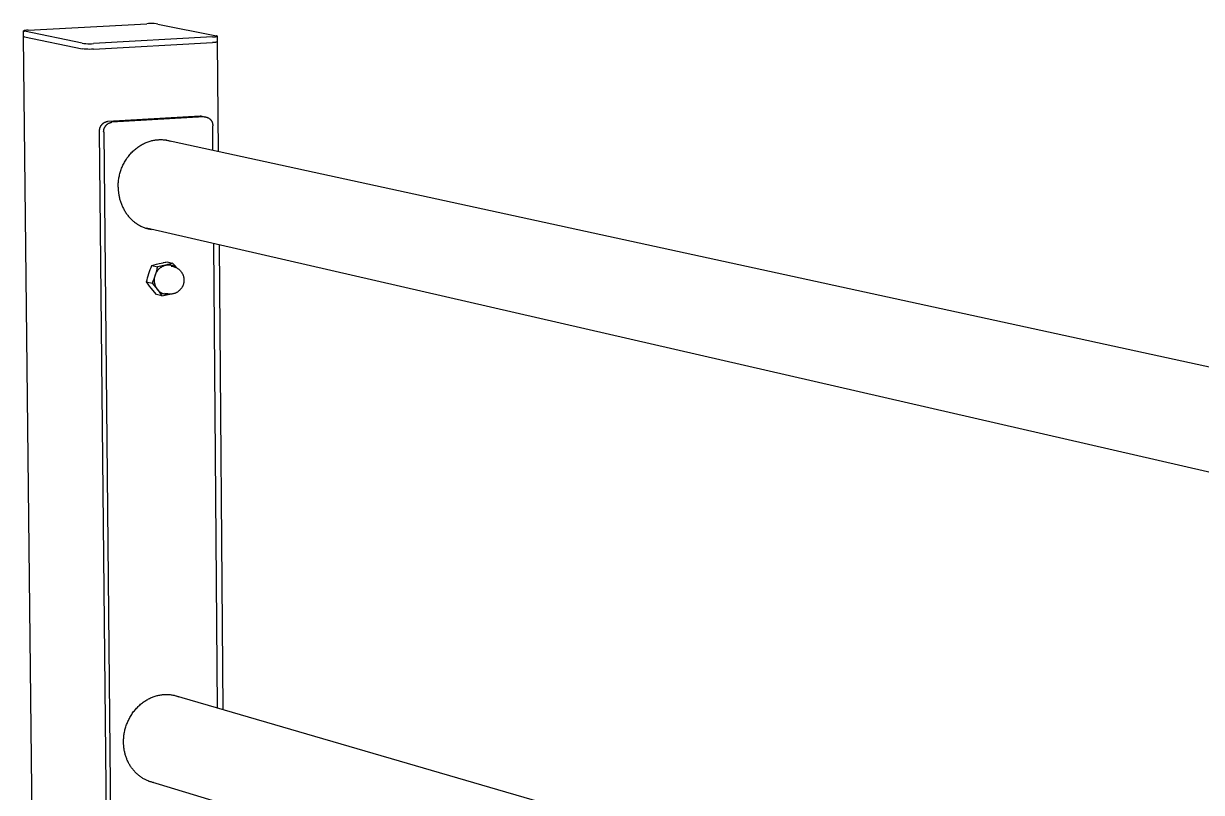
# Model space of a CAD drawing. Header units: millimetres. Extents: x -1656 to 3995, y -637 to 3312.
# Drawn here: x -776.8 to -363.6, y 733.1 to 1002.9 of the extents above; entities that cross this region are included whole.
import ezdxf

# ---------------------------------------------------------------- set-up
doc = ezdxf.new("R2010")
doc.units = ezdxf.units.MM
doc.header["$MEASUREMENT"] = 0
doc.layers.add('Utwórz2D linie widoczne', color=7, linetype='Continuous', true_color=0x000000)

msp = doc.modelspace()

# ---------------------------------------------------------------- linework, layer by layer
at = {"layer": 'Utwórz2D linie widoczne'}
for p, q in [((-776.84, 1000.27), (-776.85, 1000.26)), ((-776.85, 1000.26), (-776.85, 1000.26)), ((-776.85, 1000.26), (-776.85, 1000.26)), ((-776.85, 1000.26), (-776.85, 1000.26)), ((-776.85, 1000.26), (-776.84, 1000.26)), ((-776.82, 998.31), (-776.85, 1000.25)), ((-776.83, 1000.29), (-776.84, 1000.29)), ((-776.84, 1000.29), (-776.84, 1000.28)), ((-776.84, 1000.28), (-776.84, 1000.28)), ((-776.84, 1000.28), (-776.84, 1000.28)), ((-776.84, 1000.28), (-776.84, 1000.28)), ((-776.84, 1000.28), (-776.84, 1000.28)), ((-776.84, 1000.28), (-776.84, 1000.27)), ((-776.84, 1000.27), (-776.84, 1000.27)), ((-776.84, 1000.27), (-776.84, 1000.27)), ((-776.84, 1000.27), (-776.84, 1000.27)), ((-776.84, 1000.27), (-776.84, 1000.27)), ((-776.84, 1000.26), (-776.84, 1000.25)), ((-776.84, 1000.25), (-776.84, 1000.25)), ((-776.84, 1000.25), (-776.84, 1000.25)), ((-776.84, 1000.25), (-776.84, 1000.25)), ((-776.84, 1000.25), (-776.84, 1000.25)), ((-776.84, 1000.25), (-776.84, 1000.25)), ((-776.84, 1000.25), (-776.84, 1000.24)), ((-776.84, 1000.24), (-776.84, 1000.24)), ((-776.84, 1000.24), (-776.84, 1000.24)), ((-776.84, 1000.24), (-776.84, 1000.24)), ((-776.84, 1000.24), (-776.83, 1000.24)), ((-776.82, 1000.3), (-776.83, 1000.29)), ((-776.83, 1000.29), (-776.83, 1000.29)), ((-776.83, 1000.29), (-776.83, 1000.29)), ((-776.83, 1000.29), (-776.83, 1000.29)), ((-776.83, 1000.29), (-776.83, 1000.29)), ((-776.83, 1000.24), (-776.83, 1000.23)), ((-776.83, 1000.23), (-776.83, 1000.23)), ((-776.83, 1000.23), (-776.83, 1000.23)), ((-776.83, 1000.23), (-776.83, 1000.23)), ((-776.83, 1000.23), (-776.83, 1000.23)), ((-776.83, 1000.23), (-776.82, 1000.23)), ((-776.81, 1000.31), (-776.82, 1000.3)), ((-776.82, 1000.3), (-776.82, 1000.3)), ((-776.82, 1000.3), (-776.82, 1000.3)), ((-776.82, 1000.3), (-776.82, 1000.3)), ((-776.82, 1000.3), (-776.82, 1000.3)), ((-776.82, 1000.23), (-776.82, 1000.22)), ((-776.82, 1000.22), (-776.82, 1000.22)), ((-776.82, 1000.22), (-776.82, 1000.22)), ((-776.82, 1000.22), (-776.81, 1000.22)), ((-776.8, 1000.31), (-776.81, 1000.31)), ((-776.81, 1000.31), (-776.81, 1000.31)), ((-776.81, 1000.31), (-776.81, 1000.31)), ((-776.81, 1000.22), (-776.81, 1000.22)), ((-776.81, 1000.22), (-776.81, 1000.21)), ((-776.81, 1000.21), (-776.8, 1000.21)), ((-776.79, 1000.32), (-776.8, 1000.32)), ((-776.8, 1000.32), (-776.8, 1000.31)), ((-776.8, 1000.21), (-776.8, 1000.21)), ((-776.8, 1000.21), (-776.79, 1000.2)), ((-776.78, 1000.32), (-776.79, 1000.32)), ((-776.79, 1000.2), (-776.78, 1000.2)), ((-776.77, 1000.33), (-776.78, 1000.32)), ((-776.78, 1000.2), (-776.78, 1000.2)), ((-776.78, 1000.2), (-776.77, 1000.19)), ((-776.76, 1000.33), (-776.77, 1000.33)), ((-776.77, 1000.33), (-776.77, 1000.33)), ((-776.77, 1000.19), (-776.76, 1000.19)), ((-776.75, 1000.34), (-776.76, 1000.33)), ((-776.76, 1000.19), (-776.74, 1000.18)), ((-776.73, 1000.35), (-776.75, 1000.34)), ((-776.74, 1000.18), (-776.72, 1000.18)), ((-776.7, 1000.35), (-776.73, 1000.35)), ((-776.72, 1000.18), (-776.7, 1000.17)), ((-776.68, 1000.36), (-776.7, 1000.35)), ((-776.7, 1000.17), (-776.68, 1000.16)), ((-776.65, 1000.37), (-776.68, 1000.36)), ((-776.68, 1000.16), (-776.66, 1000.16)), ((-776.66, 1000.16), (-776.61, 1000.14)), ((-776.63, 1000.38), (-776.65, 1000.37)), ((-776.57, 1000.39), (-776.63, 1000.38)), ((-776.61, 1000.14), (-776.55, 1000.13)), ((-776.5, 1000.4), (-776.57, 1000.39)), ((-756.3, 995.95), (-776.55, 1000.13)), ((-776.42, 1000.42), (-776.5, 1000.4)), ((-776.26, 1000.44), (-776.42, 1000.42)), ((-776.07, 1000.47), (-776.26, 1000.44)), ((-775.86, 1000.49), (-776.07, 1000.47)), ((-775.64, 1000.51), (-775.86, 1000.49)), ((-775.18, 1000.54), (-775.64, 1000.51)), ((-775.18, 1000.54), (-733.63, 1002.81)), ((-732.98, 1002.84), (-733.63, 1002.81)), ((-732.32, 1002.86), (-732.98, 1002.84)), ((-731.67, 1002.85), (-732.32, 1002.86)), ((-731.02, 1002.82), (-731.67, 1002.85)), ((-730.37, 1002.77), (-731.02, 1002.82)), ((-729.72, 1002.69), (-730.37, 1002.77)), ((-729.72, 1002.69), (-709.19, 998.55)), ((-776.82, 998.3), (-776.82, 998.31)), ((-776.81, 998.29), (-776.82, 998.3)), ((-769.89, 365.93), (-776.82, 998.3)), ((-776.8, 998.28), (-776.81, 998.29)), ((-776.79, 998.27), (-776.8, 998.28)), ((-776.78, 998.26), (-776.79, 998.27)), ((-776.77, 998.26), (-776.78, 998.26)), ((-776.76, 998.25), (-776.77, 998.26)), ((-776.75, 998.24), (-776.76, 998.25)), ((-776.74, 998.23), (-776.75, 998.24)), ((-776.73, 998.23), (-776.74, 998.23)), ((-776.72, 998.22), (-776.73, 998.23)), ((-776.71, 998.22), (-776.72, 998.22)), ((-776.69, 998.21), (-776.71, 998.22)), ((-776.68, 998.2), (-776.69, 998.21)), ((-776.67, 998.2), (-776.68, 998.2)), ((-776.66, 998.2), (-776.67, 998.2)), ((-776.65, 998.19), (-776.66, 998.2)), ((-776.63, 998.19), (-776.65, 998.19)), ((-776.62, 998.19), (-776.63, 998.19)), ((-776.61, 998.18), (-776.62, 998.19)), ((-776.6, 998.18), (-776.61, 998.18)), ((-776.58, 998.18), (-776.6, 998.18)), ((-776.57, 998.18), (-776.58, 998.18)), ((-776.56, 998.18), (-776.57, 998.18)), ((-776.55, 998.18), (-776.56, 998.18)), ((-776.53, 998.18), (-776.55, 998.18)), ((-776.53, 998.18), (-756.28, 993.98)), ((-756.3, 995.95), (-755.64, 995.87)), ((-710.52, 998.14), (-752.34, 995.82)), ((-752.32, 993.86), (-710.5, 996.17)), ((-710.52, 998.14), (-710.06, 998.17)), ((-710.39, 996.17), (-710.5, 996.17)), ((-710.28, 996.16), (-710.39, 996.17)), ((-710.17, 996.16), (-710.28, 996.16)), ((-710.06, 996.17), (-710.17, 996.16)), ((-710.06, 998.17), (-709.84, 998.19)), ((-709.95, 996.18), (-710.06, 996.17)), ((-709.83, 996.19), (-709.95, 996.18)), ((-709.84, 998.19), (-709.64, 998.21)), ((-709.72, 996.2), (-709.83, 996.19)), ((-709.61, 996.22), (-709.72, 996.2)), ((-709.64, 998.21), (-709.45, 998.23)), ((-709.5, 996.24), (-709.61, 996.22)), ((-709.4, 996.27), (-709.5, 996.24)), ((-709.45, 998.23), (-709.29, 998.26)), ((-709.29, 996.3), (-709.4, 996.27)), ((-709.29, 998.26), (-709.22, 998.27)), ((-709.18, 996.33), (-709.29, 996.3)), ((-709.22, 998.27), (-709.15, 998.29)), ((-709.14, 998.54), (-709.19, 998.55)), ((-709.08, 996.37), (-709.18, 996.33)), ((-709.15, 998.29), (-709.09, 998.3)), ((-709.09, 998.52), (-709.14, 998.54)), ((-709.06, 998.52), (-709.09, 998.52)), ((-709.09, 998.3), (-709.06, 998.31)), ((-708.97, 996.41), (-709.08, 996.37)), ((-709.04, 998.51), (-709.06, 998.52)), ((-709.06, 998.31), (-709.04, 998.32)), ((-709.02, 998.5), (-709.04, 998.51)), ((-709.04, 998.32), (-709.02, 998.32)), ((-709, 998.5), (-709.02, 998.5)), ((-709.02, 998.32), (-708.99, 998.33)), ((-708.98, 998.49), (-709, 998.5)), ((-708.99, 998.33), (-708.98, 998.34)), ((-708.97, 998.49), (-708.98, 998.49)), ((-708.98, 998.34), (-708.97, 998.34)), ((-708.96, 998.48), (-708.97, 998.49)), ((-708.97, 998.34), (-708.96, 998.35)), ((-708.97, 998.34), (-708.97, 998.34)), ((-708.87, 996.46), (-708.97, 996.41)), ((-708.95, 998.48), (-708.96, 998.48)), ((-708.96, 998.48), (-708.96, 998.48)), ((-708.96, 998.35), (-708.95, 998.35)), ((-708.94, 998.47), (-708.95, 998.48)), ((-708.95, 998.35), (-708.94, 998.36)), ((-708.93, 998.47), (-708.94, 998.47)), ((-708.94, 998.36), (-708.93, 998.36)), ((-708.92, 998.46), (-708.93, 998.47)), ((-708.93, 998.47), (-708.93, 998.47)), ((-708.93, 998.36), (-708.93, 998.36)), ((-708.93, 998.36), (-708.92, 998.36)), ((-708.91, 998.46), (-708.92, 998.46)), ((-708.92, 998.46), (-708.92, 998.46)), ((-708.92, 998.46), (-708.92, 998.46)), ((-708.92, 998.36), (-708.92, 998.37)), ((-708.92, 998.37), (-708.92, 998.37)), ((-708.92, 998.37), (-708.92, 998.37)), ((-708.92, 998.37), (-708.91, 998.37)), ((-708.91, 998.45), (-708.91, 998.46)), ((-708.9, 998.45), (-708.91, 998.45)), ((-708.91, 998.45), (-708.91, 998.45)), ((-708.91, 998.45), (-708.91, 998.45)), ((-708.91, 998.37), (-708.91, 998.38)), ((-708.91, 998.38), (-708.91, 998.38)), ((-708.91, 998.38), (-708.9, 998.38)), ((-708.91, 998.37), (-708.91, 998.37)), ((-708.9, 998.44), (-708.9, 998.45)), ((-708.9, 998.45), (-708.9, 998.45)), ((-708.9, 998.45), (-708.9, 998.45)), ((-708.89, 998.44), (-708.9, 998.44)), ((-708.9, 998.44), (-708.9, 998.44)), ((-708.9, 998.44), (-708.9, 998.44)), ((-708.9, 998.38), (-708.9, 998.39)), ((-708.9, 998.39), (-708.9, 998.39)), ((-708.9, 998.39), (-708.89, 998.39)), ((-708.9, 998.38), (-708.9, 998.38)), ((-708.9, 998.38), (-708.9, 998.38)), ((-708.89, 998.43), (-708.89, 998.44)), ((-708.89, 998.44), (-708.89, 998.44)), ((-708.89, 998.42), (-708.89, 998.43)), ((-708.89, 998.43), (-708.89, 998.43)), ((-708.89, 998.43), (-708.89, 998.43)), ((-708.89, 998.43), (-708.89, 998.43)), ((-708.89, 998.43), (-708.89, 998.43)), ((-708.89, 998.41), (-708.89, 998.42)), ((-708.89, 998.42), (-708.89, 998.42)), ((-708.89, 998.42), (-708.89, 998.42)), ((-708.89, 998.42), (-708.89, 998.42)), ((-708.89, 998.42), (-708.89, 998.42)), ((-708.89, 998.42), (-708.89, 998.42)), ((-708.89, 998.4), (-708.89, 998.41)), ((-708.89, 998.41), (-708.89, 998.41)), ((-708.89, 998.41), (-708.89, 998.41)), ((-708.89, 998.41), (-708.89, 998.41)), ((-708.89, 998.41), (-708.89, 998.41)), ((-708.89, 998.41), (-708.87, 996.46)), ((-708.89, 998.39), (-708.89, 998.4)), ((-708.89, 998.4), (-708.89, 998.4)), ((-708.89, 998.4), (-708.89, 998.4)), ((-708.89, 998.4), (-708.89, 998.4)), ((-708.89, 998.4), (-708.89, 998.4)), ((-708.89, 998.39), (-708.89, 998.39)), ((-708.89, 998.39), (-708.89, 998.39)), ((-708.87, 996.45), (-708.55, 958)), ((-755.62, 993.9), (-756.28, 993.98)), ((-755.64, 995.87), (-754.98, 995.82)), ((-754.96, 993.85), (-755.62, 993.9)), ((-754.98, 995.82), (-754.32, 995.79)), ((-754.3, 993.82), (-754.96, 993.85)), ((-754.32, 995.79), (-753.66, 995.78)), ((-753.64, 993.81), (-754.3, 993.82)), ((-753.66, 995.78), (-753, 995.79)), ((-752.98, 993.82), (-753.64, 993.81)), ((-753, 995.79), (-752.34, 995.82)), ((-752.32, 993.86), (-752.98, 993.82)), ((-749.7, 966.98), (-749.64, 967.07)), ((-749.64, 967.07), (-749.58, 967.17)), ((-749.58, 967.17), (-749.51, 967.26)), ((-749.51, 967.26), (-749.44, 967.35)), ((-749.44, 967.35), (-749.36, 967.44)), ((-749.36, 967.44), (-749.29, 967.53)), ((-749.29, 967.53), (-749.2, 967.61)), ((-749.2, 967.61), (-749.12, 967.69)), ((-749.12, 967.69), (-749.04, 967.77)), ((-749.04, 967.77), (-748.95, 967.84)), ((-748.95, 967.84), (-748.85, 967.91)), ((-748.85, 967.91), (-748.76, 967.98)), ((-748.76, 967.98), (-748.66, 968.04)), ((-748.66, 968.04), (-748.57, 968.1)), ((-748.57, 968.1), (-748.47, 968.16)), ((-748.47, 968.16), (-748.36, 968.21)), ((-748.36, 968.21), (-748.26, 968.26)), ((-748.26, 968.26), (-748.15, 968.31)), ((-748.15, 968.31), (-748.05, 968.35)), ((-748.07, 966.95), (-748, 967.04)), ((-748.05, 968.35), (-747.94, 968.39)), ((-748, 967.04), (-747.92, 967.13)), ((-747.94, 968.39), (-747.83, 968.43)), ((-747.92, 967.13), (-747.84, 967.21)), ((-747.84, 967.21), (-747.76, 967.3)), ((-747.83, 968.43), (-747.72, 968.46)), ((-747.76, 967.3), (-747.68, 967.38)), ((-747.72, 968.46), (-747.6, 968.49)), ((-747.68, 967.38), (-747.59, 967.45)), ((-747.6, 968.49), (-747.49, 968.51)), ((-747.59, 967.45), (-747.51, 967.53)), ((-747.51, 967.53), (-747.41, 967.6)), ((-747.49, 968.51), (-747.38, 968.53)), ((-747.41, 967.6), (-747.32, 967.67)), ((-747.38, 968.53), (-747.26, 968.55)), ((-747.32, 967.67), (-747.22, 967.73)), ((-747.26, 968.55), (-714.9, 970.43)), ((-747.22, 967.73), (-747.13, 967.79)), ((-747.13, 967.79), (-747.03, 967.85)), ((-747.03, 967.85), (-746.92, 967.9)), ((-746.92, 967.9), (-746.82, 967.95)), ((-746.82, 967.95), (-746.71, 968)), ((-746.71, 968), (-746.61, 968.04)), ((-746.61, 968.04), (-746.5, 968.08)), ((-746.5, 968.08), (-746.39, 968.12)), ((-746.39, 968.12), (-746.28, 968.15)), ((-746.28, 968.15), (-746.16, 968.17)), ((-746.16, 968.17), (-746.05, 968.2)), ((-746.05, 968.2), (-745.94, 968.22)), ((-745.94, 968.22), (-745.82, 968.23)), ((-713.45, 970.12), (-745.82, 968.23)), ((-714.9, 970.43), (-714.81, 970.43)), ((-714.81, 970.43), (-714.73, 970.43)), ((-714.73, 970.43), (-714.64, 970.43)), ((-714.64, 970.43), (-714.55, 970.42)), ((-714.55, 970.42), (-714.46, 970.41)), ((-714.46, 970.41), (-714.38, 970.4)), ((-714.38, 970.4), (-714.29, 970.39)), ((-714.29, 970.39), (-714.21, 970.37)), ((-714.21, 970.37), (-712.78, 970.07)), ((-713.45, 970.12), (-713.34, 970.12)), ((-713.34, 970.12), (-713.24, 970.11)), ((-713.24, 970.11), (-713.14, 970.1)), ((-713.14, 970.1), (-713.04, 970.09)), ((-713.04, 970.09), (-712.94, 970.08)), ((-712.94, 970.08), (-712.84, 970.06)), ((-712.84, 970.06), (-712.74, 970.04)), ((-712.74, 970.04), (-712.64, 970.01)), ((-712.64, 970.01), (-712.54, 969.98)), ((-712.54, 969.98), (-712.44, 969.95)), ((-712.44, 969.95), (-712.35, 969.91)), ((-712.35, 969.91), (-712.25, 969.88)), ((-712.25, 969.88), (-712.16, 969.83)), ((-712.16, 969.83), (-712.07, 969.79)), ((-712.07, 969.79), (-711.98, 969.74)), ((-711.98, 969.74), (-711.89, 969.69)), ((-711.89, 969.69), (-711.8, 969.63)), ((-711.8, 969.63), (-711.72, 969.58)), ((-711.72, 969.58), (-711.64, 969.52)), ((-711.64, 969.52), (-711.56, 969.45)), ((-711.56, 969.45), (-711.48, 969.39)), ((-711.48, 969.39), (-711.4, 969.32)), ((-711.4, 969.32), (-711.33, 969.25)), ((-711.33, 969.25), (-711.26, 969.17)), ((-711.26, 969.17), (-711.19, 969.1)), ((-711.19, 969.1), (-711.13, 969.02)), ((-711.13, 969.02), (-711.07, 968.94)), ((-711.07, 968.94), (-711.01, 968.85)), ((-711.01, 968.85), (-710.95, 968.77)), ((-710.95, 968.77), (-710.9, 968.68)), ((-710.9, 968.68), (-710.84, 968.59)), ((-710.84, 968.59), (-710.8, 968.5)), ((-710.8, 968.5), (-710.75, 968.41)), ((-710.75, 968.41), (-710.71, 968.32)), ((-710.71, 968.32), (-710.67, 968.22)), ((-710.67, 968.22), (-710.64, 968.13)), ((-710.64, 968.13), (-710.61, 968.03)), ((-710.61, 968.03), (-710.58, 967.93)), ((-710.58, 967.93), (-710.56, 967.83)), ((-710.56, 967.83), (-710.53, 967.73)), ((-710.53, 967.73), (-710.52, 967.63)), ((-710.52, 967.63), (-710.5, 967.53)), ((-710.5, 967.53), (-710.49, 967.43)), ((-710.49, 967.43), (-710.49, 967.33)), ((-710.49, 967.33), (-710.48, 967.23)), ((-710.48, 967.12), (-710.49, 967.02)), ((-710.41, 958.4), (-710.49, 967.02)), ((-710.48, 967.23), (-710.48, 967.12)), ((-750.19, 965.33), (-750.18, 965.45)), ((-750.19, 965.21), (-750.19, 965.33)), ((-750.18, 965.1), (-750.19, 965.21)), ((-750.18, 965.45), (-750.17, 965.56)), ((-745.7, 514.58), (-750.18, 965.1)), ((-750.17, 965.56), (-750.16, 965.68)), ((-750.16, 965.68), (-750.14, 965.79)), ((-750.14, 965.79), (-750.12, 965.9)), ((-750.12, 965.9), (-750.1, 966.02)), ((-750.1, 966.02), (-750.07, 966.13)), ((-750.07, 966.13), (-750.04, 966.24)), ((-750.04, 966.24), (-750, 966.35)), ((-750, 966.35), (-749.96, 966.46)), ((-749.96, 966.46), (-749.92, 966.56)), ((-749.92, 966.56), (-749.87, 966.67)), ((-749.87, 966.67), (-749.82, 966.77)), ((-749.82, 966.77), (-749.76, 966.88)), ((-749.76, 966.88), (-749.7, 966.98)), ((-748.75, 965.02), (-748.74, 965.13)), ((-748.75, 964.9), (-748.75, 965.02)), ((-748.74, 964.78), (-748.75, 964.9)), ((-748.74, 965.13), (-748.73, 965.25)), ((-748.74, 964.78), (-744.29, 514.02)), ((-748.73, 965.25), (-748.72, 965.36)), ((-748.72, 965.36), (-748.7, 965.48)), ((-748.7, 965.48), (-748.68, 965.59)), ((-748.68, 965.59), (-748.66, 965.7)), ((-748.66, 965.7), (-748.63, 965.82)), ((-748.63, 965.82), (-748.6, 965.93)), ((-748.6, 965.93), (-748.56, 966.04)), ((-748.56, 966.04), (-748.52, 966.14)), ((-748.52, 966.14), (-748.48, 966.25)), ((-748.48, 966.25), (-748.43, 966.36)), ((-748.43, 966.36), (-748.38, 966.46)), ((-748.38, 966.46), (-748.32, 966.56)), ((-748.32, 966.56), (-748.26, 966.66)), ((-748.26, 966.66), (-748.2, 966.76)), ((-748.2, 966.76), (-748.14, 966.86)), ((-748.14, 966.86), (-748.07, 966.95)), ((-737.92, 958.57), (-737.62, 958.83)), ((-737.62, 958.83), (-737.32, 959.07)), ((-737.32, 959.07), (-737.01, 959.31)), ((-737.01, 959.31), (-736.7, 959.53)), ((-736.7, 959.53), (-736.39, 959.75)), ((-736.39, 959.75), (-736.07, 959.96)), ((-736.07, 959.96), (-735.75, 960.16)), ((-735.75, 960.16), (-735.43, 960.34)), ((-735.43, 960.34), (-735.1, 960.52)), ((-735.1, 960.52), (-734.78, 960.69)), ((-734.78, 960.69), (-734.45, 960.85)), ((-734.45, 960.85), (-734.12, 961)), ((-734.12, 961), (-733.79, 961.14)), ((-733.79, 961.14), (-733.46, 961.27)), ((-733.46, 961.27), (-733.13, 961.39)), ((-733.13, 961.39), (-732.79, 961.5)), ((-732.79, 961.5), (-732.46, 961.6)), ((-732.46, 961.6), (-732.13, 961.7)), ((-732.13, 961.7), (-731.8, 961.78)), ((-731.8, 961.78), (-731.47, 961.85)), ((-731.47, 961.85), (-731.15, 961.92)), ((-731.15, 961.92), (-730.82, 961.97)), ((-730.82, 961.97), (-730.5, 962.02)), ((-730.5, 962.02), (-730.18, 962.06)), ((-730.18, 962.06), (-729.86, 962.09)), ((-729.86, 962.09), (-729.54, 962.11)), ((-729.54, 962.11), (-729.27, 962.13)), ((-729.27, 962.13), (-729, 962.13)), ((-729, 962.13), (-728.72, 962.13)), ((-728.72, 962.13), (-728.45, 962.13)), ((-728.45, 962.13), (-728.18, 962.12)), ((-728.18, 962.12), (-727.9, 962.1)), ((-727.9, 962.1), (-727.63, 962.08)), ((-727.63, 962.08), (-727.36, 962.05)), ((-727.36, 962.05), (-727.09, 962.02)), ((-727.09, 962.02), (-726.82, 961.98)), ((-727, 962.01), (-15.68, 807.43)), ((-726.67, 961.94), (-726.83, 961.98)), ((-726.82, 961.98), (-726.54, 961.93)), ((-726.54, 961.93), (-726.28, 961.88)), ((-726.28, 961.88), (-726.01, 961.83)), ((-726.01, 961.83), (-725.74, 961.76)), ((-725.74, 961.76), (-725.48, 961.69)), ((-725.48, 961.69), (-725.22, 961.62)), ((-741.21, 954.59), (-741, 954.93)), ((-741, 954.93), (-740.78, 955.27)), ((-740.78, 955.27), (-740.56, 955.61)), ((-740.56, 955.61), (-740.32, 955.93)), ((-740.32, 955.93), (-740.08, 956.26)), ((-740.08, 956.26), (-739.83, 956.57)), ((-739.83, 956.57), (-739.58, 956.88)), ((-739.58, 956.88), (-739.32, 957.18)), ((-739.32, 957.18), (-739.05, 957.48)), ((-739.05, 957.48), (-738.77, 957.76)), ((-738.77, 957.76), (-738.49, 958.04)), ((-738.49, 958.04), (-738.21, 958.31)), ((-738.21, 958.31), (-737.92, 958.57)), ((-743.05, 950.2), (-742.94, 950.57)), ((-742.94, 950.57), (-742.83, 950.95)), ((-742.83, 950.95), (-742.7, 951.32)), ((-742.7, 951.32), (-742.57, 951.7)), ((-742.57, 951.7), (-742.43, 952.07)), ((-742.43, 952.07), (-742.28, 952.44)), ((-742.28, 952.44), (-742.13, 952.8)), ((-742.13, 952.8), (-741.96, 953.17)), ((-741.96, 953.17), (-741.78, 953.53)), ((-741.78, 953.53), (-741.6, 953.88)), ((-741.6, 953.88), (-741.41, 954.24)), ((-741.41, 954.24), (-741.21, 954.59)), ((-743.64, 946.14), (-743.63, 946.5)), ((-743.63, 946.5), (-743.61, 946.86)), ((-743.61, 946.86), (-743.58, 947.22)), ((-743.58, 947.22), (-743.54, 947.59)), ((-743.54, 947.59), (-743.49, 947.96)), ((-743.49, 947.96), (-743.44, 948.33)), ((-743.44, 948.33), (-743.38, 948.7)), ((-743.38, 948.7), (-743.31, 949.07)), ((-743.31, 949.07), (-743.23, 949.45)), ((-743.23, 949.45), (-743.14, 949.82)), ((-743.14, 949.82), (-743.05, 950.2)), ((-743.65, 945.79), (-743.64, 946.14)), ((-743.65, 945.43), (-743.65, 945.79)), ((-743.65, 945.43), (-743.65, 945.13)), ((-743.65, 945.13), (-743.63, 944.82)), ((-743.63, 944.82), (-743.62, 944.52)), ((-743.62, 944.52), (-743.6, 944.21)), ((-743.6, 944.21), (-743.57, 943.89)), ((-743.57, 943.89), (-743.53, 943.58)), ((-743.53, 943.58), (-743.49, 943.27)), ((-743.49, 943.27), (-743.45, 942.95)), ((-743.45, 942.95), (-743.4, 942.64)), ((-743.4, 942.64), (-743.34, 942.32)), ((-743.34, 942.32), (-743.27, 942.01)), ((-743.27, 942.01), (-743.2, 941.69)), ((-743.2, 941.69), (-743.13, 941.37)), ((-743.13, 941.37), (-743.04, 941.06)), ((-743.04, 941.06), (-742.95, 940.74)), ((-742.95, 940.74), (-742.86, 940.43)), ((-742.86, 940.43), (-742.75, 940.12)), ((-742.75, 940.12), (-742.64, 939.8)), ((-742.64, 939.8), (-742.53, 939.49)), ((-742.53, 939.49), (-742.4, 939.19)), ((-742.4, 939.19), (-742.27, 938.88)), ((-742.27, 938.88), (-742.14, 938.58)), ((-742.14, 938.58), (-741.99, 938.28)), ((-741.99, 938.28), (-741.84, 937.98)), ((-741.84, 937.98), (-741.69, 937.68)), ((-741.69, 937.68), (-741.52, 937.39)), ((-741.52, 937.39), (-741.35, 937.1)), ((-741.35, 937.1), (-741.18, 936.82)), ((-741.18, 936.82), (-741, 936.54)), ((-741, 936.54), (-740.81, 936.26)), ((-740.81, 936.26), (-740.61, 935.99)), ((-740.61, 935.99), (-740.42, 935.72)), ((-740.42, 935.72), (-740.21, 935.46)), ((-740.21, 935.46), (-740, 935.21)), ((-740, 935.21), (-739.78, 934.96)), ((-739.78, 934.96), (-739.56, 934.71)), ((-739.56, 934.71), (-739.33, 934.47)), ((-739.33, 934.47), (-739.1, 934.24)), ((-739.1, 934.24), (-738.86, 934.01)), ((-738.86, 934.01), (-738.62, 933.79)), ((-738.62, 933.79), (-738.38, 933.58)), ((-738.38, 933.58), (-738.13, 933.37)), ((-738.13, 933.37), (-737.87, 933.17)), ((-737.87, 933.17), (-737.61, 932.97)), ((-737.61, 932.97), (-737.35, 932.79)), ((-737.35, 932.79), (-737.09, 932.61)), ((-737.09, 932.61), (-736.82, 932.43)), ((-736.82, 932.43), (-736.55, 932.27)), ((-736.55, 932.27), (-736.27, 932.11)), ((-736.27, 932.11), (-736, 931.96)), ((-736, 931.96), (-735.72, 931.82)), ((-735.72, 931.82), (-735.44, 931.68)), ((-735.44, 931.68), (-735.15, 931.55)), ((-735.15, 931.55), (-734.87, 931.43)), ((-734.87, 931.43), (-734.58, 931.32)), ((-734.58, 931.32), (-734.3, 931.21)), ((-734.3, 931.21), (-734.01, 931.11)), ((-734.01, 931.11), (-733.72, 931.02)), ((-16.44, 766.31), (-733.76, 931.03)), ((-733.72, 931.02), (-733.43, 930.94)), ((-733.6, 930.98), (-733.43, 930.96)), ((-733.43, 930.94), (-733.14, 930.86)), ((-733.14, 930.86), (-732.86, 930.79)), ((-732.86, 930.79), (-732.57, 930.73)), ((-732.57, 930.73), (-732.28, 930.67)), ((-732.28, 930.67), (-731.99, 930.63)), ((-708.77, 762.71), (-710.14, 925.61)), ((-708.27, 925.18), (-706.92, 762.17)), ((-732.11, 917.25), (-731.79, 917.94)), ((-731.79, 917.94), (-730.97, 918.2)), ((-731.79, 917.94), (-729.89, 917.5)), ((-730.97, 918.2), (-730.15, 918.43)), ((-730.15, 918.43), (-729.32, 918.64)), ((-729.89, 917.5), (-730.03, 916.76)), ((-727.08, 918.09), (-729.89, 917.5)), ((-729.32, 918.64), (-727.91, 918.96)), ((-728.64, 917.33), (-728.49, 917.43)), ((-728.49, 917.43), (-728.34, 917.53)), ((-728.34, 917.53), (-728.18, 917.62)), ((-728.18, 917.62), (-728.02, 917.71)), ((-728.02, 917.71), (-727.86, 917.79)), ((-727.91, 918.96), (-727.76, 918.99)), ((-727.86, 917.79), (-727.69, 917.86)), ((-727.76, 918.99), (-727.18, 919.11)), ((-727.69, 917.86), (-727.52, 917.93)), ((-727.52, 917.93), (-727.35, 917.99)), ((-727.35, 917.99), (-727.18, 918.05)), ((-727.18, 919.11), (-727.17, 919.11)), ((-727.18, 918.05), (-727, 918.1)), ((-727.17, 919.11), (-726.91, 919.16)), ((-727, 918.1), (-726.86, 918.14)), ((-726.32, 918.28), (-726.93, 918.12)), ((-726.91, 919.16), (-726.44, 919.25)), ((-726.86, 918.14), (-726.72, 918.16)), ((-726.72, 918.16), (-726.58, 918.19)), ((-726.58, 918.19), (-726.44, 918.2)), ((-726.44, 919.25), (-724.54, 918.8)), ((-726.44, 918.2), (-726.3, 918.22)), ((-725.7, 918.45), (-726.32, 918.28)), ((-726.3, 918.22), (-726.15, 918.22)), ((-726.15, 918.22), (-726.01, 918.23)), ((-726.01, 918.23), (-725.87, 918.23)), ((-725.87, 918.23), (-725.72, 918.22)), ((-725.72, 918.22), (-725.58, 918.21)), ((-725.58, 918.48), (-725.7, 918.45)), ((-725.1, 918.62), (-725.58, 918.48)), ((-725.58, 918.21), (-725.44, 918.19)), ((-725.44, 918.19), (-725.29, 918.17)), ((-725.29, 918.17), (-725.15, 918.14)), ((-725.15, 918.14), (-725.01, 918.11)), ((-725.09, 918.63), (-725.1, 918.62)), ((-724.89, 918.69), (-725.09, 918.63)), ((-725.03, 917.78), (-724.38, 917.63)), ((-725.01, 918.11), (-724.87, 918.08)), ((-724.54, 918.8), (-724.89, 918.69)), ((-724.87, 918.08), (-724.74, 918.04)), ((-724.74, 918.04), (-724.6, 917.99)), ((-724.6, 917.99), (-724.47, 917.94)), ((-723.78, 917.96), (-724.54, 918.8)), ((-724.47, 917.94), (-724.33, 917.89)), ((-724.38, 917.63), (-724.21, 917.58)), ((-724.33, 917.89), (-724.2, 917.83)), ((-724.21, 917.58), (-724.05, 917.54)), ((-724.2, 917.83), (-724.07, 917.77)), ((-724.07, 917.77), (-723.95, 917.7)), ((-724.05, 917.54), (-723.88, 917.48)), ((-723.95, 917.7), (-723.82, 917.63)), ((-723.88, 917.48), (-723.72, 917.42)), ((-723.82, 917.63), (-723.7, 917.55)), ((-723.05, 917.11), (-723.78, 917.96)), ((-723.72, 917.42), (-723.56, 917.36)), ((-723.7, 917.55), (-723.58, 917.47)), ((-723.58, 917.47), (-723.46, 917.39)), ((-733.52, 912.93), (-733.35, 913.67)), ((-733.35, 913.67), (-733.15, 914.39)), ((-733.15, 914.39), (-732.93, 915.12)), ((-732.93, 915.12), (-732.68, 915.84)), ((-732.68, 915.84), (-732.41, 916.55)), ((-732.41, 916.55), (-732.11, 917.25)), ((-730.87, 913.85), (-731.15, 913.14)), ((-730.9, 913.26), (-730.88, 913.45)), ((-730.88, 913.45), (-730.85, 913.64)), ((-730.62, 914.57), (-730.87, 913.85)), ((-730.85, 913.64), (-730.82, 913.83)), ((-730.82, 913.83), (-730.78, 914.02)), ((-730.78, 914.02), (-730.73, 914.2)), ((-730.73, 914.2), (-730.68, 914.39)), ((-730.68, 914.39), (-730.62, 914.57)), ((-730.4, 915.29), (-730.62, 914.57)), ((-730.62, 914.57), (-730.56, 914.74)), ((-730.56, 914.74), (-730.5, 914.92)), ((-730.5, 914.92), (-730.44, 915.08)), ((-730.44, 915.08), (-730.36, 915.25)), ((-730.21, 916.02), (-730.4, 915.29)), ((-730.36, 915.25), (-730.28, 915.41)), ((-730.28, 915.41), (-730.2, 915.58)), ((-730.03, 916.76), (-730.21, 916.02)), ((-730.2, 915.58), (-730.11, 915.73)), ((-730.11, 915.73), (-730.01, 915.89)), ((-730.01, 915.89), (-729.91, 916.04)), ((-729.91, 916.04), (-729.81, 916.19)), ((-729.81, 916.19), (-729.7, 916.33)), ((-729.7, 916.33), (-729.58, 916.47)), ((-729.58, 916.47), (-729.46, 916.61)), ((-729.46, 916.61), (-729.33, 916.74)), ((-729.33, 916.74), (-729.2, 916.87)), ((-729.2, 916.87), (-729.07, 916.99)), ((-729.07, 916.99), (-728.93, 917.11)), ((-728.93, 917.11), (-728.79, 917.22)), ((-728.79, 917.22), (-728.64, 917.33)), ((-723.56, 917.36), (-723.4, 917.29)), ((-723.46, 917.39), (-723.35, 917.3)), ((-723.4, 917.29), (-723.25, 917.21)), ((-723.35, 917.3), (-723.24, 917.21)), ((-723.25, 917.21), (-723.1, 917.13)), ((-723.1, 917.13), (-722.95, 917.04)), ((-722.95, 917.04), (-722.8, 916.95)), ((-722.8, 916.95), (-722.66, 916.85)), ((-722.66, 916.85), (-722.52, 916.75)), ((-722.52, 916.75), (-722.38, 916.65)), ((-722.38, 916.65), (-722.25, 916.53)), ((-722.25, 916.53), (-722.13, 916.42)), ((-722.13, 916.42), (-722, 916.3)), ((-722, 916.3), (-721.88, 916.17)), ((-721.88, 916.17), (-721.77, 916.05)), ((-721.77, 916.05), (-721.66, 915.91)), ((-721.66, 915.91), (-721.55, 915.78)), ((-721.55, 915.78), (-721.45, 915.64)), ((-721.45, 915.64), (-721.35, 915.49)), ((-721.35, 915.49), (-721.26, 915.35)), ((-721.26, 915.35), (-721.18, 915.2)), ((-721.18, 915.2), (-721.1, 915.05)), ((-721.1, 915.05), (-721.02, 914.89)), ((-721.02, 914.89), (-720.95, 914.73)), ((-720.95, 914.73), (-720.89, 914.57)), ((-720.89, 914.57), (-720.83, 914.41)), ((-720.83, 914.41), (-720.78, 914.25)), ((-720.78, 914.25), (-720.73, 914.08)), ((-720.73, 914.08), (-720.69, 913.91)), ((-720.69, 913.91), (-720.65, 913.74)), ((-720.65, 913.74), (-720.62, 913.57)), ((-720.62, 913.57), (-720.6, 913.41)), ((-720.6, 913.41), (-720.58, 913.24)), ((-733.67, 912.19), (-733.52, 912.93)), ((-733.18, 911.45), (-733.67, 912.19)), ((-733.67, 912.19), (-731.77, 911.74)), ((-732.67, 910.72), (-733.18, 911.45)), ((-732.13, 910.02), (-732.67, 910.72)), ((-730.19, 907.75), (-732.13, 910.02)), ((-731.44, 912.43), (-731.77, 911.74)), ((-731.77, 911.74), (-729.87, 909.53)), ((-731.15, 913.14), (-731.44, 912.43)), ((-730.92, 912.88), (-730.91, 913.07)), ((-730.92, 912.68), (-730.92, 912.88)), ((-730.91, 912.49), (-730.92, 912.68)), ((-730.91, 913.07), (-730.9, 913.26)), ((-730.9, 912.3), (-730.91, 912.49)), ((-730.88, 912.11), (-730.9, 912.3)), ((-730.85, 911.92), (-730.88, 912.11)), ((-730.82, 911.73), (-730.85, 911.92)), ((-730.78, 911.54), (-730.82, 911.73)), ((-730.73, 911.36), (-730.78, 911.54)), ((-730.68, 911.17), (-730.73, 911.36)), ((-730.62, 910.99), (-730.68, 911.17)), ((-730.55, 910.81), (-730.62, 910.99)), ((-730.48, 910.63), (-730.55, 910.81)), ((-730.41, 910.46), (-730.48, 910.63)), ((-730.32, 910.28), (-730.41, 910.46)), ((-730.23, 910.11), (-730.32, 910.28)), ((-730.14, 909.95), (-730.23, 910.11)), ((-730.04, 909.78), (-730.14, 909.95)), ((-729.93, 909.62), (-730.04, 909.78)), ((-729.82, 909.47), (-729.93, 909.62)), ((-729.73, 909.35), (-729.82, 909.47)), ((-729.77, 909.41), (-729.25, 908.72)), ((-729.64, 909.24), (-729.73, 909.35)), ((-729.54, 909.13), (-729.64, 909.24)), ((-722.09, 909.25), (-722.21, 909.14)), ((-721.97, 909.37), (-722.09, 909.25)), ((-721.85, 909.49), (-721.97, 909.37)), ((-721.74, 909.62), (-721.85, 909.49)), ((-721.63, 909.75), (-721.74, 909.62)), ((-721.53, 909.88), (-721.63, 909.75)), ((-721.43, 910.02), (-721.53, 909.88)), ((-721.34, 910.16), (-721.43, 910.02)), ((-721.25, 910.31), (-721.34, 910.16)), ((-721.16, 910.46), (-721.25, 910.31)), ((-721.08, 910.61), (-721.16, 910.46)), ((-721.01, 910.76), (-721.08, 910.61)), ((-720.94, 910.91), (-721.01, 910.76)), ((-720.88, 911.07), (-720.94, 910.91)), ((-720.82, 911.23), (-720.88, 911.07)), ((-720.77, 911.39), (-720.82, 911.23)), ((-720.72, 911.56), (-720.77, 911.39)), ((-720.68, 911.72), (-720.72, 911.56)), ((-720.65, 911.89), (-720.68, 911.72)), ((-720.62, 912.05), (-720.65, 911.89)), ((-720.6, 912.22), (-720.62, 912.05)), ((-720.58, 912.39), (-720.6, 912.22)), ((-720.58, 913.24), (-720.57, 913.07)), ((-720.57, 912.56), (-720.58, 912.39)), ((-720.57, 913.07), (-720.56, 912.9)), ((-720.56, 912.73), (-720.57, 912.56)), ((-720.56, 912.9), (-720.56, 912.73)), ((-728.29, 907.29), (-730.19, 907.75)), ((-729.44, 909.03), (-729.54, 909.13)), ((-729.33, 908.93), (-729.44, 909.03)), ((-729.22, 908.83), (-729.33, 908.93)), ((-729.25, 908.72), (-728.76, 908.01)), ((-729.11, 908.73), (-729.22, 908.83)), ((-729, 908.64), (-729.11, 908.73)), ((-728.88, 908.56), (-729, 908.64)), ((-728.76, 908.47), (-728.88, 908.56)), ((-728.64, 908.4), (-728.76, 908.47)), ((-728.76, 908.01), (-728.29, 907.29)), ((-728.51, 908.32), (-728.64, 908.4)), ((-728.38, 908.25), (-728.51, 908.32)), ((-728.25, 908.19), (-728.38, 908.25)), ((-728.29, 907.29), (-725.48, 907.88)), ((-728.12, 908.13), (-728.25, 908.19)), ((-727.98, 908.07), (-728.12, 908.13)), ((-727.85, 908.02), (-727.98, 908.07)), ((-727.71, 907.98), (-727.85, 908.02)), ((-727.57, 907.93), (-727.71, 907.98)), ((-727.43, 907.9), (-727.57, 907.93)), ((-727.29, 907.86), (-727.43, 907.9)), ((-727.14, 907.84), (-727.29, 907.86)), ((-726.6, 908.03), (-727.25, 908.19)), ((-727, 907.82), (-727.14, 907.84)), ((-726.85, 907.8), (-727, 907.82)), ((-726.71, 907.79), (-726.85, 907.8)), ((-726.56, 907.78), (-726.71, 907.79)), ((-726.44, 908), (-726.6, 908.03)), ((-726.42, 907.78), (-726.56, 907.78)), ((-726.27, 907.97), (-726.44, 908)), ((-726.27, 907.78), (-726.42, 907.78)), ((-726.11, 907.94), (-726.27, 907.97)), ((-726.13, 907.79), (-726.27, 907.78)), ((-725.98, 907.8), (-726.13, 907.79)), ((-725.94, 907.93), (-726.11, 907.94)), ((-725.83, 907.82), (-725.98, 907.8)), ((-725.78, 907.91), (-725.94, 907.93)), ((-725.69, 907.84), (-725.83, 907.82)), ((-725.61, 907.9), (-725.78, 907.91)), ((-725.55, 907.87), (-725.69, 907.84)), ((-725.45, 907.9), (-725.61, 907.9)), ((-725.41, 907.9), (-725.55, 907.87)), ((-725.28, 907.9), (-725.45, 907.9)), ((-725.39, 907.9), (-725.41, 907.9)), ((-725.12, 907.91), (-725.28, 907.9)), ((-724.95, 907.93), (-725.12, 907.91)), ((-724.79, 907.95), (-724.95, 907.93)), ((-724.62, 907.97), (-724.79, 907.95)), ((-724.46, 908.01), (-724.62, 907.97)), ((-724.3, 908.04), (-724.46, 908.01)), ((-724.13, 908.09), (-724.3, 908.04)), ((-723.97, 908.13), (-724.13, 908.09)), ((-723.81, 908.19), (-723.97, 908.13)), ((-723.65, 908.25), (-723.81, 908.19)), ((-723.49, 908.31), (-723.65, 908.25)), ((-723.34, 908.39), (-723.49, 908.31)), ((-723.19, 908.46), (-723.34, 908.39)), ((-723.04, 908.54), (-723.19, 908.46)), ((-722.89, 908.63), (-723.04, 908.54)), ((-722.75, 908.72), (-722.89, 908.63)), ((-722.61, 908.82), (-722.75, 908.72)), ((-722.48, 908.92), (-722.61, 908.82)), ((-722.34, 909.02), (-722.48, 908.92)), ((-722.21, 909.14), (-722.34, 909.02)), ((-735.17, 764.5), (-734.87, 764.73)), ((-734.87, 764.73), (-734.55, 764.95)), ((-734.55, 764.95), (-734.24, 765.16)), ((-734.24, 765.16), (-733.92, 765.36)), ((-733.92, 765.36), (-733.6, 765.55)), ((-733.6, 765.55), (-733.28, 765.74)), ((-733.28, 765.74), (-732.96, 765.91)), ((-732.96, 765.91), (-732.63, 766.07)), ((-732.63, 766.07), (-732.3, 766.23)), ((-732.3, 766.23), (-731.97, 766.37)), ((-731.97, 766.37), (-731.65, 766.5)), ((-731.65, 766.5), (-731.32, 766.63)), ((-731.32, 766.63), (-730.99, 766.75)), ((-730.99, 766.75), (-730.66, 766.85)), ((-730.66, 766.85), (-730.33, 766.95)), ((-730.33, 766.95), (-730, 767.04)), ((-730, 767.04), (-729.68, 767.12)), ((-729.68, 767.12), (-729.35, 767.19)), ((-729.35, 767.19), (-729.03, 767.25)), ((-729.03, 767.25), (-728.71, 767.3)), ((-728.71, 767.3), (-728.39, 767.35)), ((-728.39, 767.35), (-728.08, 767.39)), ((-728.08, 767.39), (-727.76, 767.41)), ((-727.76, 767.41), (-727.44, 767.44)), ((-727.44, 767.44), (-727.11, 767.45)), ((-727.11, 767.45), (-726.78, 767.45)), ((-726.78, 767.45), (-726.45, 767.45)), ((-726.45, 767.45), (-726.12, 767.44)), ((-726.12, 767.44), (-725.79, 767.42)), ((-725.79, 767.42), (-725.45, 767.39)), ((-725.45, 767.39), (-725.11, 767.35)), ((-725.11, 767.35), (-724.77, 767.3)), ((-724.77, 767.3), (-724.43, 767.24)), ((-724.43, 767.24), (-724.09, 767.17)), ((-724.13, 767.18), (-20.23, 562.45)), ((-724.09, 767.17), (-723.76, 767.09)), ((-723.84, 767.09), (-723.98, 767.14)), ((-723.76, 767.09), (-723.42, 767)), ((-723.42, 767), (-723.08, 766.9)), ((-723.08, 766.9), (-722.74, 766.79)), ((-722.74, 766.79), (-722.4, 766.67)), ((-739.13, 760.11), (-738.91, 760.45)), ((-738.91, 760.45), (-738.69, 760.78)), ((-738.69, 760.78), (-738.46, 761.11)), ((-738.46, 761.11), (-738.22, 761.43)), ((-738.22, 761.43), (-737.97, 761.75)), ((-737.97, 761.75), (-737.72, 762.06)), ((-737.72, 762.06), (-737.46, 762.36)), ((-737.46, 762.36), (-737.19, 762.65)), ((-737.19, 762.65), (-736.92, 762.94)), ((-736.92, 762.94), (-736.64, 763.22)), ((-736.64, 763.22), (-736.36, 763.49)), ((-736.36, 763.49), (-736.07, 763.76)), ((-736.07, 763.76), (-735.78, 764.01)), ((-735.78, 764.01), (-735.48, 764.26)), ((-735.48, 764.26), (-735.17, 764.5)), ((-740.94, 756.15), (-740.82, 756.52)), ((-740.82, 756.52), (-740.69, 756.89)), ((-740.69, 756.89), (-740.55, 757.26)), ((-740.55, 757.26), (-740.41, 757.62)), ((-740.41, 757.62), (-740.25, 757.99)), ((-740.25, 757.99), (-740.08, 758.35)), ((-740.08, 758.35), (-739.91, 758.71)), ((-739.91, 758.71), (-739.73, 759.06)), ((-739.73, 759.06), (-739.54, 759.42)), ((-739.54, 759.42), (-739.34, 759.76)), ((-739.34, 759.76), (-739.13, 760.11)), ((-741.74, 751.75), (-741.72, 752.1)), ((-741.72, 752.1), (-741.69, 752.46)), ((-741.69, 752.46), (-741.65, 752.82)), ((-741.65, 752.82), (-741.61, 753.19)), ((-741.61, 753.19), (-741.55, 753.55)), ((-741.55, 753.55), (-741.49, 753.92)), ((-741.49, 753.92), (-741.42, 754.29)), ((-741.42, 754.29), (-741.34, 754.66)), ((-741.34, 754.66), (-741.26, 755.03)), ((-741.26, 755.03), (-741.16, 755.4)), ((-741.16, 755.4), (-741.06, 755.78)), ((-741.06, 755.78), (-740.94, 756.15)), ((-741.76, 751.04), (-741.75, 751.39)), ((-741.76, 750.7), (-741.76, 751.04)), ((-741.75, 750.13), (-741.76, 750.7)), ((-741.75, 751.39), (-741.74, 751.75)), ((-741.71, 749.56), (-741.75, 750.13)), ((-741.66, 748.98), (-741.71, 749.56)), ((-741.62, 748.69), (-741.66, 748.98)), ((-741.58, 748.4), (-741.62, 748.69)), ((-741.54, 748.11), (-741.58, 748.4)), ((-741.49, 747.82), (-741.54, 748.11)), ((-741.43, 747.53), (-741.49, 747.82)), ((-741.37, 747.24), (-741.43, 747.53)), ((-741.3, 746.95), (-741.37, 747.24)), ((-741.23, 746.66), (-741.3, 746.95)), ((-741.15, 746.37), (-741.23, 746.66)), ((-741.07, 746.08), (-741.15, 746.37)), ((-740.97, 745.79), (-741.07, 746.08)), ((-740.88, 745.5), (-740.97, 745.79)), ((-740.78, 745.21), (-740.88, 745.5)), ((-740.67, 744.93), (-740.78, 745.21)), ((-740.56, 744.64), (-740.67, 744.93)), ((-740.44, 744.36), (-740.56, 744.64)), ((-740.31, 744.08), (-740.44, 744.36)), ((-740.18, 743.81), (-740.31, 744.08)), ((-740.04, 743.53), (-740.18, 743.81)), ((-739.9, 743.26), (-740.04, 743.53)), ((-739.75, 742.99), (-739.9, 743.26)), ((-739.6, 742.73), (-739.75, 742.99)), ((-739.44, 742.46), (-739.6, 742.73)), ((-739.27, 742.2), (-739.44, 742.46)), ((-739.1, 741.95), (-739.27, 742.2)), ((-738.93, 741.7), (-739.1, 741.95)), ((-738.75, 741.45), (-738.93, 741.7)), ((-738.56, 741.21), (-738.75, 741.45)), ((-738.37, 740.97), (-738.56, 741.21)), ((-738.17, 740.73), (-738.37, 740.97)), ((-737.97, 740.51), (-738.17, 740.73)), ((-737.77, 740.28), (-737.97, 740.51)), ((-737.55, 740.06), (-737.77, 740.28)), ((-737.34, 739.85), (-737.55, 740.06)), ((-737.12, 739.64), (-737.34, 739.85)), ((-736.9, 739.44), (-737.12, 739.64)), ((-736.67, 739.24), (-736.9, 739.44)), ((-736.44, 739.05), (-736.67, 739.24)), ((-736.2, 738.86), (-736.44, 739.05)), ((-735.97, 738.68), (-736.2, 738.86)), ((-735.72, 738.51), (-735.97, 738.68)), ((-735.48, 738.34), (-735.72, 738.51)), ((-735.23, 738.18), (-735.48, 738.34)), ((-734.98, 738.03), (-735.23, 738.18)), ((-734.73, 737.88), (-734.98, 738.03)), ((-734.47, 737.74), (-734.73, 737.88)), ((-734.22, 737.6), (-734.47, 737.74)), ((-733.96, 737.47), (-734.22, 737.6)), ((-733.7, 737.35), (-733.96, 737.47)), ((-733.43, 737.23), (-733.7, 737.35)), ((-733.17, 737.12), (-733.43, 737.23)), ((-732.9, 737.02), (-733.17, 737.12)), ((-20.99, 521.13), (-733.01, 737.06)), ((-732.64, 736.93), (-732.9, 737.02)), ((-732.87, 737.01), (-732.72, 736.98)), ((-732.37, 736.84), (-732.64, 736.93)), ((-732.1, 736.75), (-732.37, 736.84)), ((-731.83, 736.68), (-732.1, 736.75)), ((-731.56, 736.6), (-731.83, 736.68)), ((-731.29, 736.54), (-731.56, 736.6))]:
    msp.add_line(p, q, dxfattribs=at)

doc.saveas('drawing.dxf')
